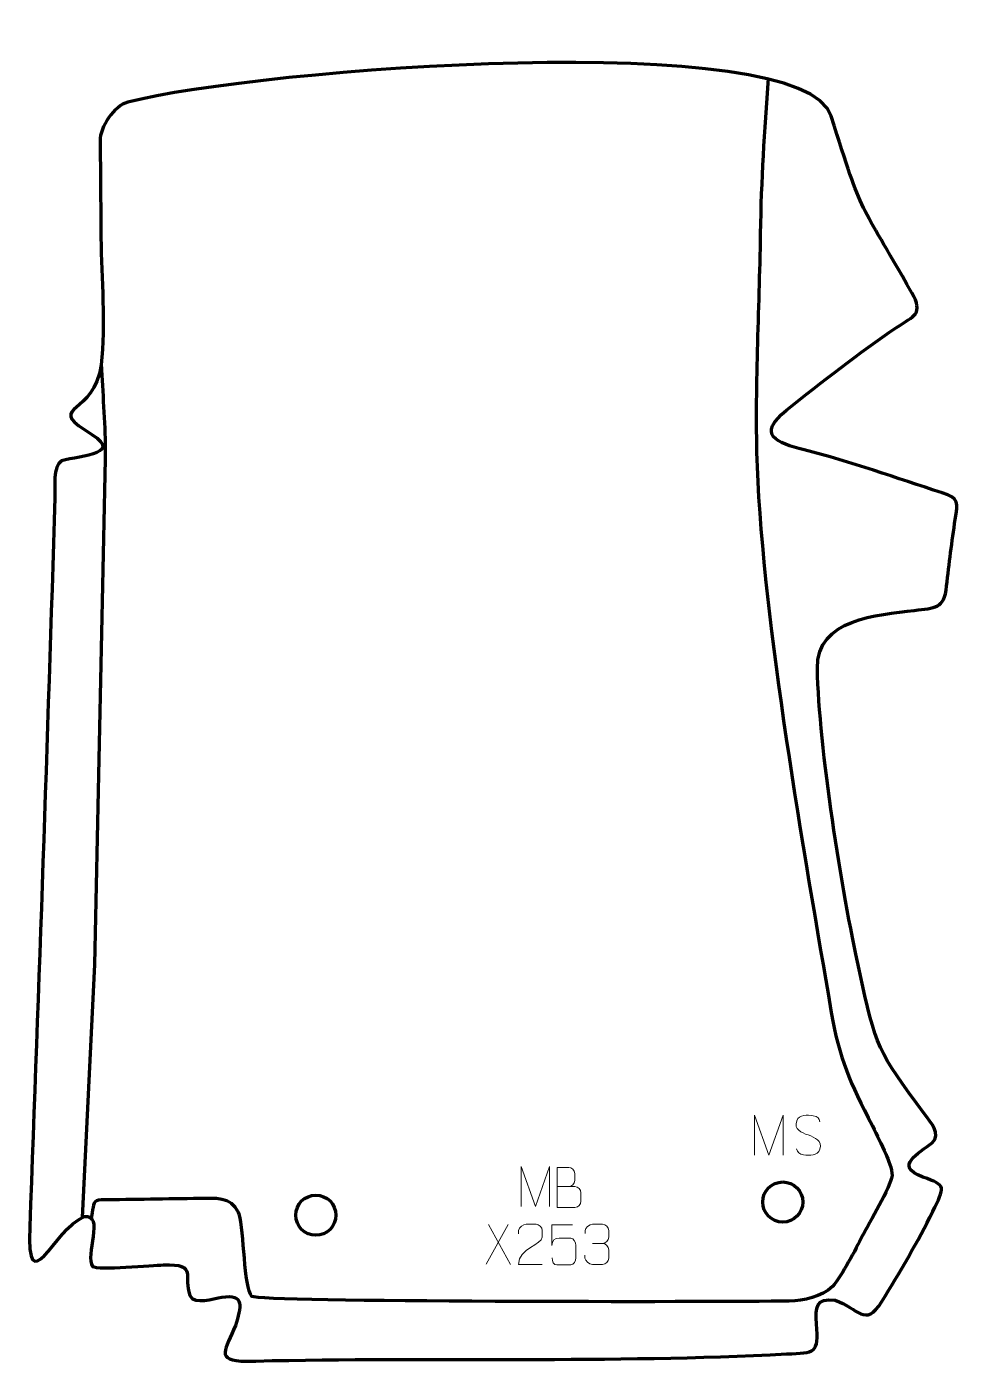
# Model space of a CAD drawing. Header units: millimetres. Extents: x -560 to 21, y 16 to 848.
import ezdxf

# ---------------------------------------------------------------- set-up
doc = ezdxf.new("R2010")
doc.units = ezdxf.units.MM
doc.header["$MEASUREMENT"] = 0
doc.layers.add('layer 2', color=7, linetype='Continuous')
doc.layers.add('layer 3', color=7, linetype='Continuous')

msp = doc.modelspace()

# ---------------------------------------------------------------- linework, layer by layer
at = {"layer": 'layer 2', "color": 142, "lineweight": 200}
for centre in [(-88.6154, 115.985), (-379.5245, 107.7827)]:
    msp.add_ellipse(centre, major_axis=(0, 12.5), ratio=1, dxfattribs=at)
at = {"layer": 'layer 2', "color": 142, "lineweight": 158}
for points, knots in [([(-97.6341, 815.8236), (-100.1837, 782.4111), (-102.1169, 752.9845), (-102.6388, 718.9576), (-102.6388, 718.9576), (-103.3952, 671.087), (-106.31, 621.5563), (-104.6848, 573.8718), (-104.6848, 573.8718), (-100.6821, 475.2975), (-75.3958, 333.2768), (-58.6289, 235.2909), (-58.6289, 235.2909), (-53.3295, 204.3211), (-46.9127, 190.9869), (-32.8118, 163.3801), (-32.8118, 163.3801), (-29.8532, 157.5877), (-27.0717, 151.8788), (-24.4597, 145.9183), (-24.4597, 145.9183), (-22.8492, 142.0993), (-20.5784, 136.7215), (-20.521, 132.546), (-20.521, 132.546), (-21.7202, 124.5848), (-34.5388, 103.5393), (-38.9305, 95.1494), (-38.9305, 95.1494), (-43.5657, 86.1156), (-51.197, 70.7629), (-57.6042, 63.3458), (-57.6042, 63.3458), (-64.6947, 57.0177), (-75.3693, 54.3955), (-84.6324, 54.2688), (-84.6324, 54.2688), (-130.1511, 53.6459), (-416.0121, 53.4635), (-419.329, 57.2384), (-419.329, 57.2384), (-424.5742, 63.2078), (-424.0541, 97.3316), (-427.2613, 108.524), (-427.2613, 108.524), (-427.2613, 108.524), (-427.6182, 109.5144), (-427.6182, 109.5144), (-427.6182, 109.5144), (-432.591, 119.4817), (-442.2772, 118.2765), (-451.9934, 118.1582), (-451.9934, 118.1582), (-472.3931, 117.9097), (-492.8009, 117.4963), (-513.2262, 117.2573), (-513.2262, 117.2573), (-518.4321, 117.1941), (-517.8694, 114.5316), (-518.8847, 109.2009), (-518.8847, 109.2009), (-518.8847, 109.2009), (-519.5052, 105.9426), (-519.5052, 105.9426)], [0, 0, 0, 0, 0.05882353, 0.05882353, 0.05882353, 0.05882353, 0.11764706, 0.11764706, 0.11764706, 0.11764706, 0.17647059, 0.17647059, 0.17647059, 0.17647059, 0.23529412, 0.23529412, 0.23529412, 0.23529412, 0.29411765, 0.29411765, 0.29411765, 0.29411765, 0.35294118, 0.35294118, 0.35294118, 0.35294118, 0.41176471, 0.41176471, 0.41176471, 0.41176471, 0.47058824, 0.47058824, 0.47058824, 0.47058824, 0.52941176, 0.52941176, 0.52941176, 0.52941176, 0.58823529, 0.58823529, 0.58823529, 0.58823529, 0.64705882, 0.64705882, 0.64705882, 0.64705882, 0.70588235, 0.70588235, 0.70588235, 0.70588235, 0.76470588, 0.76470588, 0.76470588, 0.76470588, 0.82352941, 0.82352941, 0.82352941, 0.82352941, 0.88235294, 0.88235294, 0.88235294, 0.88235294, 1, 1, 1, 1]), ([(-524.8783, 106.424), (-524.8783, 106.424), (-517.2409, 263.921), (-517.2409, 263.921), (-517.2409, 263.921), (-515.0116, 368.8197), (-512.5552, 473.7614), (-510.5401, 578.6583), (-510.5401, 578.6583), (-510.2225, 595.1961), (-511.7759, 614.0375), (-512.6057, 630.7706), (-512.6057, 630.7706), (-512.6057, 630.7706), (-512.9745, 638.2073), (-512.9745, 638.2073)], [0, 0, 0, 0, 0.2, 0.2, 0.2, 0.2, 0.4, 0.4, 0.4, 0.4, 0.6, 0.6, 0.6, 0.6, 1, 1, 1, 1])]:
    msp.add_open_spline(points, degree=3, knots=knots, dxfattribs=at)
at = {"layer": 'layer 2', "color": 250, "lineweight": 9}
for points, knots in [([(-106.1681, 145.1203), (-106.1681, 145.1203), (-106.1681, 170.0782), (-106.1681, 170.0782), (-106.1681, 170.0782), (-106.1681, 170.0782), (-97.243, 145.1203), (-97.243, 145.1203), (-97.243, 145.1203), (-97.243, 145.1203), (-88.4831, 170.0777), (-88.4831, 170.0777), (-88.4831, 170.0777), (-88.4831, 170.0777), (-88.4831, 145.1203), (-88.4831, 145.1203)], [0, 0, 0, 0, 0.2, 0.2, 0.2, 0.2, 0.4, 0.4, 0.4, 0.4, 0.6, 0.6, 0.6, 0.6, 1, 1, 1, 1]), ([(-72.7759, 157.7702), (-77.0242, 159.2406), (-81.9323, 161.0364), (-79.9272, 166.5567), (-79.9272, 166.5567), (-78.4237, 170.6966), (-73.2101, 170.3081), (-69.6065, 169.707), (-69.6065, 169.707), (-66.7459, 169.2298), (-65.8812, 168.0166), (-65.5706, 165.9325)], [0, 0, 0, 0, 0.25, 0.25, 0.25, 0.25, 0.5, 0.5, 0.5, 0.5, 1, 1, 1, 1]), ([(-72.7759, 157.7701), (-68.7573, 156.1234), (-63.7278, 154.2351), (-65.5618, 148.8748), (-65.5618, 148.8748), (-67.0216, 144.6084), (-71.9324, 144.8651), (-75.6585, 145.4198), (-75.6585, 145.4198), (-78.4085, 145.8296), (-79.6294, 147.0431), (-80.0074, 149.1553)], [0, 0, 0, 0, 0.25, 0.25, 0.25, 0.25, 0.5, 0.5, 0.5, 0.5, 1, 1, 1, 1]), ([(-251.5391, 113.1009), (-251.5391, 113.1009), (-251.5391, 138.0588), (-251.5391, 138.0588), (-251.5391, 138.0588), (-251.5391, 138.0588), (-242.614, 113.1009), (-242.614, 113.1009), (-242.614, 113.1009), (-242.614, 113.1009), (-233.8541, 138.0583), (-233.8541, 138.0583), (-233.8541, 138.0583), (-233.8541, 138.0583), (-233.8541, 113.1009), (-233.8541, 113.1009)], [0, 0, 0, 0, 0.2, 0.2, 0.2, 0.2, 0.4, 0.4, 0.4, 0.4, 0.6, 0.6, 0.6, 0.6, 1, 1, 1, 1]), ([(-229.0991, 125.5796), (-225.4605, 125.58), (-221.8734, 125.58), (-218.234, 125.5796), (-218.234, 125.5796), (-216.2586, 125.5623), (-214.335, 123.8262), (-214.335, 121.7766), (-214.335, 121.7766), (-214.3354, 120.648), (-214.3354, 117.5986), (-214.335, 116.4697), (-214.335, 116.4697), (-214.3174, 114.6118), (-215.8595, 112.5979), (-218.181, 112.6148), (-218.181, 112.6148), (-221.8208, 112.6152), (-225.4602, 112.6152), (-229.0991, 112.6148), (-229.0991, 112.6148), (-229.0991, 120.9331), (-229.0991, 129.2509), (-229.0991, 137.5684), (-229.0991, 137.5684), (-226.7254, 137.5684), (-224.3513, 137.5684), (-221.9771, 137.5684), (-221.9771, 137.5684), (-220.2963, 137.586), (-218.1995, 135.6755), (-218.1818, 133.7131), (-218.1818, 133.7131), (-218.1822, 131.647), (-218.1822, 131.501), (-218.1818, 129.4345), (-218.1818, 129.4345), (-218.1645, 127.3684), (-220.019, 125.5623), (-222.029, 125.5796)], [0, 0, 0, 0, 0.09090909, 0.09090909, 0.09090909, 0.09090909, 0.18181818, 0.18181818, 0.18181818, 0.18181818, 0.27272727, 0.27272727, 0.27272727, 0.27272727, 0.36363636, 0.36363636, 0.36363636, 0.36363636, 0.45454545, 0.45454545, 0.45454545, 0.45454545, 0.54545455, 0.54545455, 0.54545455, 0.54545455, 0.63636364, 0.63636364, 0.63636364, 0.63636364, 0.72727273, 0.72727273, 0.72727273, 0.72727273, 0.81818182, 0.81818182, 0.81818182, 0.81818182, 1, 1, 1, 1]), ([(-238.4316, 77.1212), (-243.346, 77.1215), (-248.2604, 77.1215), (-253.1745, 77.1212), (-253.1745, 77.1212), (-253.1745, 87.0535), (-238.5235, 89.6947), (-238.4316, 94.005), (-238.4316, 94.005), (-238.4319, 95.4291), (-238.4319, 96.8528), (-238.4316, 98.2761), (-238.4316, 98.2761), (-238.4485, 100.3532), (-240.5713, 102.078), (-242.2423, 102.0953), (-242.2423, 102.0953), (-244.3155, 102.0949), (-246.3884, 102.0949), (-248.4608, 102.0953), (-248.4608, 102.0953), (-250.2829, 102.1118), (-253.1076, 100.3197), (-253.1745, 98.2261), (-253.1745, 98.2261), (-253.1745, 98.2261), (-253.1745, 96.1713), (-253.1745, 96.1713)], [0, 0, 0, 0, 0.125, 0.125, 0.125, 0.125, 0.25, 0.25, 0.25, 0.25, 0.375, 0.375, 0.375, 0.375, 0.5, 0.5, 0.5, 0.5, 0.625, 0.625, 0.625, 0.625, 0.75, 0.75, 0.75, 0.75, 1, 1, 1, 1]), ([(-219.5862, 101.6873), (-219.5862, 101.6873), (-232.4379, 101.6873), (-232.4379, 101.6873), (-232.4379, 101.6873), (-232.4376, 97.4567), (-232.4376, 93.2258), (-232.4379, 88.9946), (-232.4379, 88.9946), (-232.4382, 92.3047), (-230.8072, 93.3765), (-227.9952, 93.437), (-227.9952, 93.437), (-225.5556, 93.4373), (-223.1161, 93.4373), (-220.6769, 93.437), (-220.6769, 93.437), (-219.0271, 93.4438), (-217.5522, 91.0633), (-217.5237, 88.9946), (-217.5237, 88.9946), (-217.524, 86.4073), (-217.524, 83.8197), (-217.5237, 81.232), (-217.5237, 81.232), (-217.4775, 79.2726), (-218.9769, 76.8363), (-220.6028, 76.7778), (-220.6028, 76.7778), (-222.5593, 76.7781), (-227.4543, 76.7781), (-229.4113, 76.7778), (-229.4113, 76.7778), (-231.2568, 76.769), (-232.3639, 78.7338), (-232.3847, 81.2849)], [0, 0, 0, 0, 0.1, 0.1, 0.1, 0.1, 0.2, 0.2, 0.2, 0.2, 0.3, 0.3, 0.3, 0.3, 0.4, 0.4, 0.4, 0.4, 0.5, 0.5, 0.5, 0.5, 0.6, 0.6, 0.6, 0.6, 0.7, 0.7, 0.7, 0.7, 0.8, 0.8, 0.8, 0.8, 1, 1, 1, 1]), ([(-211.8241, 96.4007), (-211.8241, 96.4007), (-211.8241, 98.2579), (-211.8241, 98.2579), (-211.8241, 98.2579), (-211.8384, 99.9998), (-209.1739, 102.1179), (-207.1148, 102.0952), (-207.1148, 102.0952), (-205.0507, 102.0952), (-202.9867, 102.0952), (-200.923, 102.0952), (-200.923, 102.0952), (-198.7285, 102.104), (-197.1302, 100.2572), (-197.0858, 98.3451), (-197.0858, 98.3451), (-197.0862, 96.91), (-197.0862, 95.4749), (-197.0858, 94.0394), (-197.0858, 94.0394), (-197.1344, 92.3859), (-198.737, 90.1559), (-200.9353, 90.1659), (-200.9353, 90.1659), (-198.7316, 90.1547), (-197.1236, 88.3515), (-197.0696, 86.292), (-197.0696, 86.292), (-197.07, 84.5073), (-197.07, 82.7226), (-197.0696, 80.9375), (-197.0696, 80.9375), (-197.0595, 78.8761), (-199.1144, 77.113), (-200.9353, 77.1211), (-200.9353, 77.1211), (-203.0006, 77.1214), (-205.0658, 77.1214), (-207.1314, 77.1211), (-207.1314, 77.1211), (-209.3, 77.1326), (-211.831, 79.5328), (-211.8496, 80.9946), (-211.8496, 80.9946), (-211.8496, 80.9946), (-211.8496, 82.9032), (-211.8496, 82.9032)], [0, 0, 0, 0, 0.07692308, 0.07692308, 0.07692308, 0.07692308, 0.15384615, 0.15384615, 0.15384615, 0.15384615, 0.23076923, 0.23076923, 0.23076923, 0.23076923, 0.30769231, 0.30769231, 0.30769231, 0.30769231, 0.38461538, 0.38461538, 0.38461538, 0.38461538, 0.46153846, 0.46153846, 0.46153846, 0.46153846, 0.53846154, 0.53846154, 0.53846154, 0.53846154, 0.61538462, 0.61538462, 0.61538462, 0.61538462, 0.69230769, 0.69230769, 0.69230769, 0.69230769, 0.76923077, 0.76923077, 0.76923077, 0.76923077, 0.84615385, 0.84615385, 0.84615385, 0.84615385, 1, 1, 1, 1])]:
    msp.add_open_spline(points, degree=3, knots=knots, dxfattribs=at)
for points in [[(-259.66, 102.0851), (-259.66, 102.0851), (-273.4006, 77.1893), (-273.4006, 77.1893)], [(-271.946, 102.0851), (-271.946, 102.0851), (-258.2054, 77.1316), (-258.2054, 77.1316)], [(-207.1144, 90.1555), (-207.1144, 90.1555), (-200.918, 90.1555), (-200.918, 90.1555)]]:
    msp.add_open_spline(points, degree=3, dxfattribs=at)
at = {"layer": 'layer 3', "color": 242, "lineweight": 158}
msp.add_open_spline([(-58.5327, 792.2492), (-38.036, 727.4201), (-41.946, 741.6064), (-8.2138, 682.2425), (-8.2138, 682.2425), (-0.8955, 668.6798), (-6.3895, 668.2871), (-17.8515, 660.582), (-17.8515, 660.582), (-40.8824, 644.8187), (-64.3959, 626.6198), (-86.2741, 609.2149), (-86.2741, 609.2149), (-105.0921, 593.5013), (-92.6078, 588.6953), (-75.3882, 584.3924), (-75.3882, 584.3924), (-46.2072, 577.0404), (-17.9143, 566.7962), (10.7269, 557.6644), (10.7269, 557.6644), (21.3175, 554.2878), (20.4514, 551.4947), (18.8121, 541.0734), (18.8121, 541.0734), (16.6688, 527.1882), (15.0385, 513.5604), (13.4591, 499.6123), (13.4591, 499.6123), (11.801, 484.9694), (6.3447, 486.2267), (-6.692, 484.3967), (-6.692, 484.3967), (-29.7767, 481.4673), (-67.3977, 479.4959), (-67.0825, 448.3185), (-67.0825, 448.3185), (-66.0121, 398.5487), (-51.9793, 309.2935), (-41.0185, 260.8189), (-41.0185, 260.8189), (-30.3185, 211.3717), (-30.1374, 210.8541), (-0.0719, 170.5123), (-0.0719, 170.5123), (3.1976, 166.0188), (10.3162, 158.0094), (4.3387, 152.9398), (4.3387, 152.9398), (-3.7212, 146.104), (-19.9006, 138.574), (-1.3153, 131.5541), (-1.3153, 131.5541), (13.6926, 126.0718), (12.2352, 125.6701), (4.8193, 110.136), (4.8193, 110.136), (-4.3147, 91.4147), (-15.9983, 71.8188), (-26.9566, 54.036), (-26.9566, 54.036), (-37.3255, 37.2095), (-41.7937, 50.1982), (-56.0557, 54.8017), (-56.0557, 54.8017), (-68.0357, 56.657), (-68.2782, 50.2807), (-67.5557, 40.0637), (-67.5557, 40.0637), (-66.2245, 21.2382), (-68.3317, 22.3113), (-86.2188, 21.3664), (-86.2188, 21.3664), (-196.0506, 15.5647), (-306.9245, 19.5615), (-416.9564, 16.9746), (-416.9564, 16.9746), (-418.8077, 16.9311), (-420.6582, 16.8815), (-422.5093, 16.8271), (-422.5093, 16.8271), (-443.4947, 17.0161), (-435.2955, 24.1149), (-429.6653, 39.1672), (-429.6653, 39.1672), (-426.1024, 50.1937), (-423.5871, 59.2818), (-438.1771, 56.6761), (-438.1771, 56.6761), (-443.2387, 55.7722), (-454.9505, 51.7984), (-457.9761, 57.7993), (-457.9761, 57.7993), (-462.6745, 69.6522), (-452.2999, 77.5867), (-474.5096, 76.8353), (-474.5096, 76.8353), (-480.8877, 76.4939), (-515.524, 73.4863), (-518.5861, 75.9274), (-518.5861, 75.9274), (-523.6721, 82.1098), (-510.8831, 108.9879), (-523.8689, 106.8899), (-523.8689, 106.8899), (-542.8638, 98.8069), (-559.6238, 52.4723), (-557.7677, 100.4868), (-557.7677, 100.4868), (-551.9914, 251.7756), (-546.8231, 403.3047), (-542.0324, 554.6304), (-542.0324, 554.6304), (-541.9728, 560.1816), (-543.6125, 574.5766), (-537.8646, 577.4841), (-537.8646, 577.4841), (-526.2354, 581.2084), (-495.9817, 581.2921), (-523.505, 596.7892), (-523.505, 596.7892), (-546.5249, 612.0284), (-517.5623, 605.8288), (-513.2399, 637.4441), (-513.2399, 637.4441), (-510.3826, 662.4432), (-513.0826, 691.0756), (-513.3604, 716.588), (-513.3604, 716.588), (-513.6149, 739.9118), (-513.6292, 756.265), (-513.97, 776.8575), (-513.97, 776.8575), (-514.1113, 785.4171), (-505.0397, 798.7795), (-496.7219, 800.9116), (-496.7219, 800.9116), (-415.2724, 821.7899), (-75.8634, 847.9113), (-58.5327, 792.2492)], degree=3, knots=[0, 0, 0, 0, 0.02777778, 0.02777778, 0.02777778, 0.02777778, 0.05555556, 0.05555556, 0.05555556, 0.05555556, 0.08333333, 0.08333333, 0.08333333, 0.08333333, 0.11111111, 0.11111111, 0.11111111, 0.11111111, 0.13888889, 0.13888889, 0.13888889, 0.13888889, 0.16666667, 0.16666667, 0.16666667, 0.16666667, 0.19444444, 0.19444444, 0.19444444, 0.19444444, 0.22222222, 0.22222222, 0.22222222, 0.22222222, 0.25, 0.25, 0.25, 0.25, 0.27777778, 0.27777778, 0.27777778, 0.27777778, 0.30555556, 0.30555556, 0.30555556, 0.30555556, 0.33333333, 0.33333333, 0.33333333, 0.33333333, 0.36111111, 0.36111111, 0.36111111, 0.36111111, 0.38888889, 0.38888889, 0.38888889, 0.38888889, 0.41666667, 0.41666667, 0.41666667, 0.41666667, 0.44444444, 0.44444444, 0.44444444, 0.44444444, 0.47222222, 0.47222222, 0.47222222, 0.47222222, 0.5, 0.5, 0.5, 0.5, 0.52777778, 0.52777778, 0.52777778, 0.52777778, 0.55555556, 0.55555556, 0.55555556, 0.55555556, 0.58333333, 0.58333333, 0.58333333, 0.58333333, 0.61111111, 0.61111111, 0.61111111, 0.61111111, 0.63888889, 0.63888889, 0.63888889, 0.63888889, 0.66666667, 0.66666667, 0.66666667, 0.66666667, 0.69444444, 0.69444444, 0.69444444, 0.69444444, 0.72222222, 0.72222222, 0.72222222, 0.72222222, 0.75, 0.75, 0.75, 0.75, 0.77777778, 0.77777778, 0.77777778, 0.77777778, 0.80555556, 0.80555556, 0.80555556, 0.80555556, 0.83333333, 0.83333333, 0.83333333, 0.83333333, 0.86111111, 0.86111111, 0.86111111, 0.86111111, 0.88888889, 0.88888889, 0.88888889, 0.88888889, 0.91666667, 0.91666667, 0.91666667, 0.91666667, 0.94444444, 0.94444444, 0.94444444, 0.94444444, 1, 1, 1, 1], dxfattribs=at)

doc.saveas('drawing.dxf')
